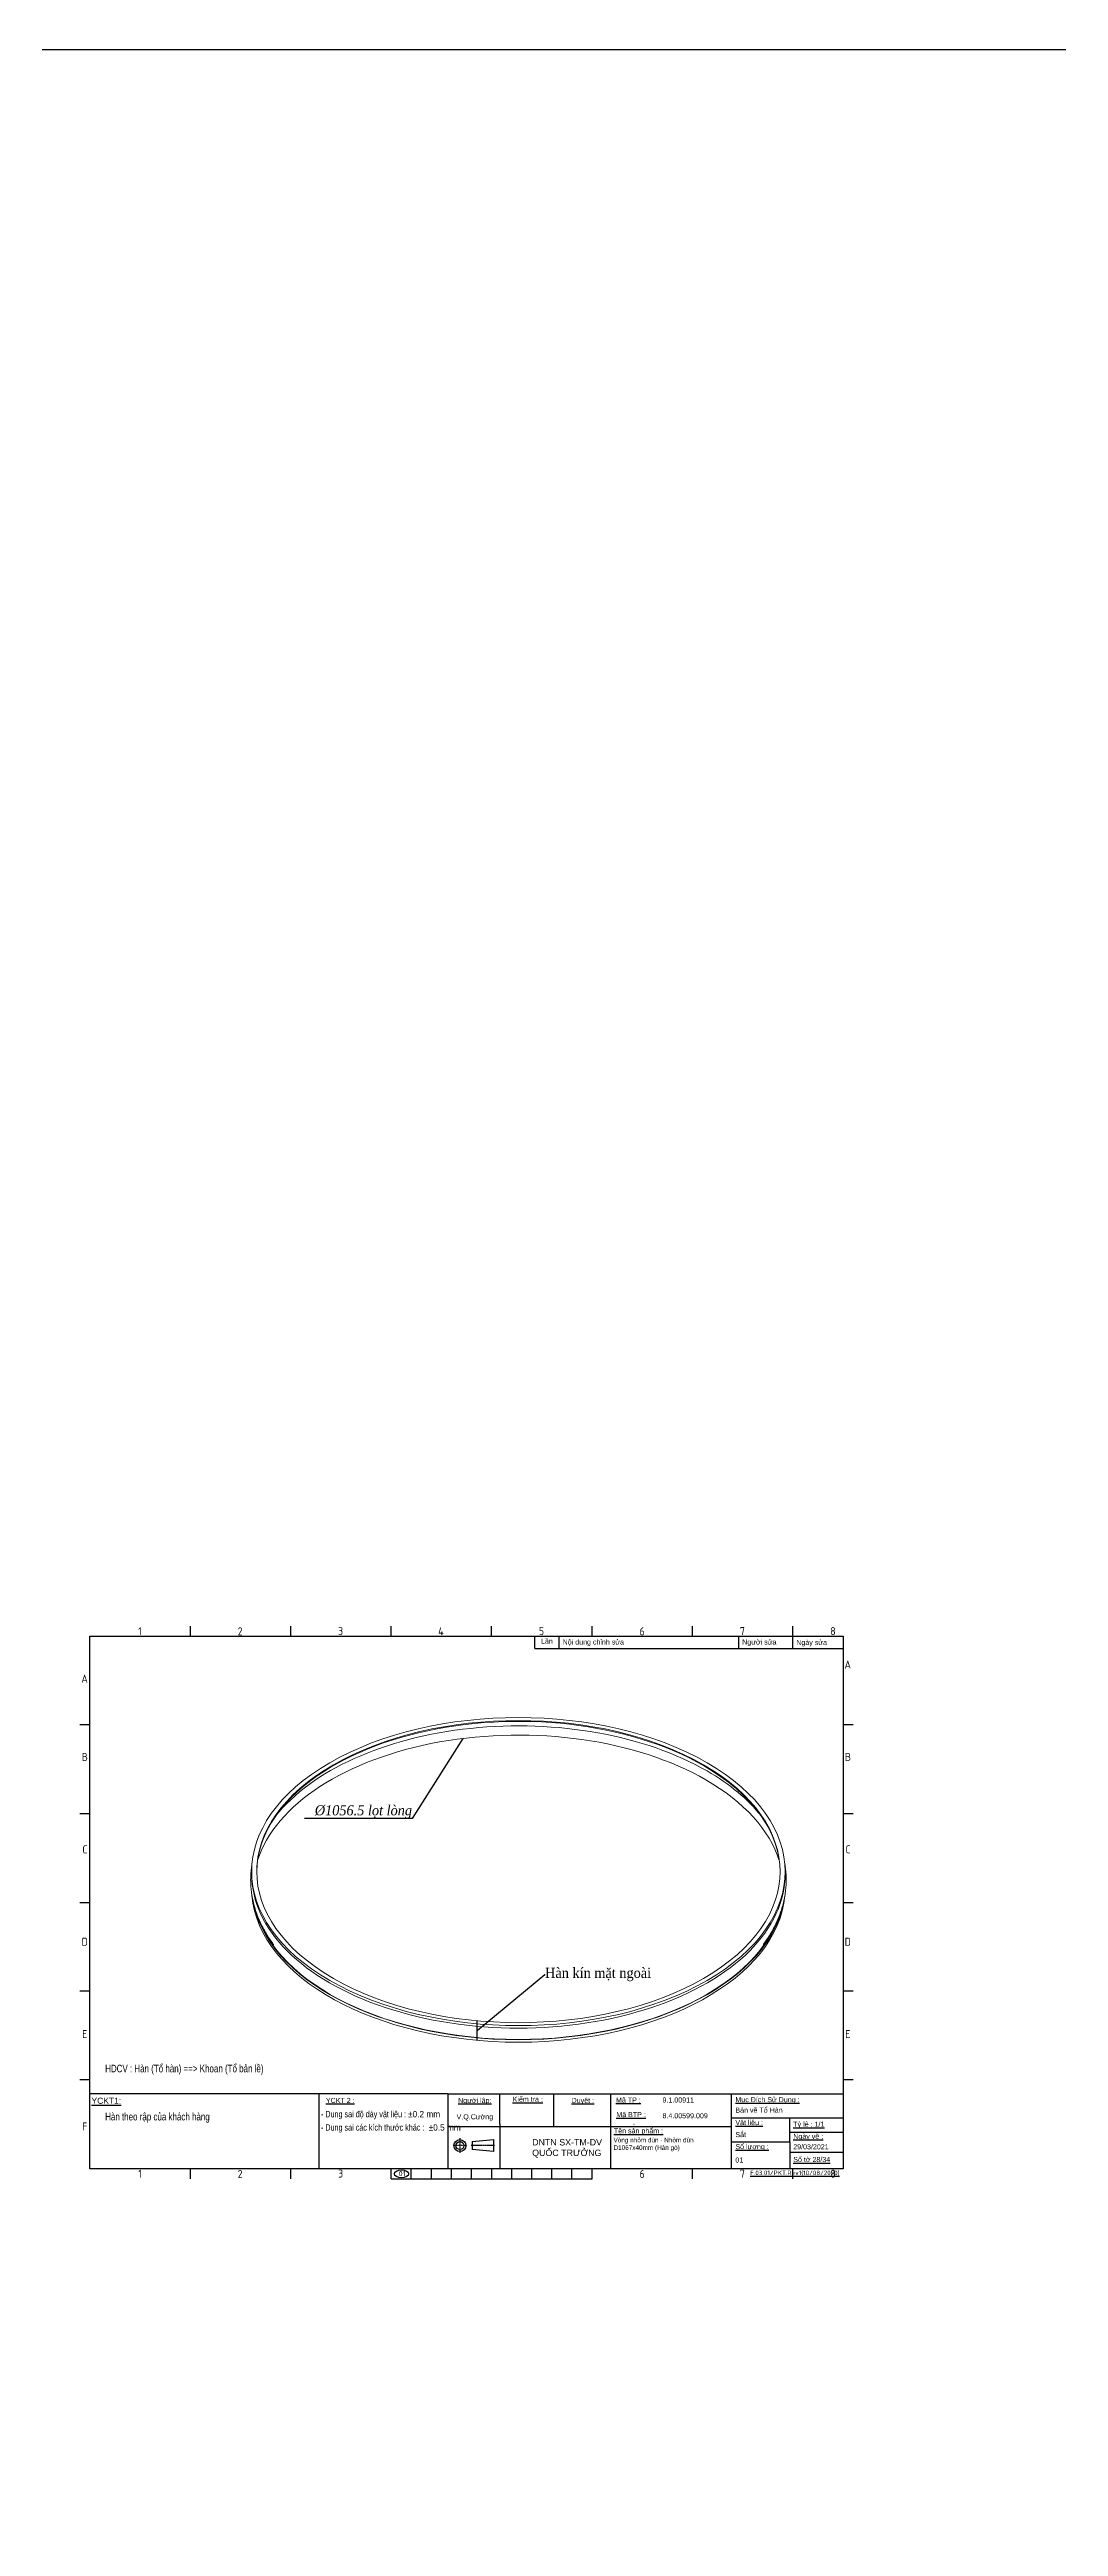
# Model space of a CAD drawing. Header units: millimetres. Extents: x -205945 to -46279, y 28253 to 108078.
# Drawn here: x -88044 to -86055, y 42130 to 47014 of the extents above; entities that cross this region are included whole.
import ezdxf
from ezdxf import colors
from ezdxf.entities.mleader import LeaderData, LeaderLine
from ezdxf.math import Vec2, Vec3

# ---------------------------------------------------------------- set-up
doc = ezdxf.new("R2010")
doc.units = ezdxf.units.MM
for name, pattern in [('CENTER', [2, 1.25, -0.25, 0.25, -0.25]), ('CENTERX2', [4, 2.5, -0.5, 0.5, -0.5]), ('CONTPVMNIL', [0])]:
    doc.linetypes.add(name, pattern=pattern)
doc.layers.get('0').update_dxf_attribs({"linetype": 'CONTPVMNIL'})
for name, color, linetype in [('CENTER', 1, 'CENTERX2'), ('FRAME050', 6, 'Continuous'), ('MAIN', 7, 'Continuous')]:
    doc.layers.add(name, color=color, linetype=linetype)
doc.styles.add('ISOCP', font='isocp')
doc.styles.add('SLDTEXTSTYLE1', font='timesi.ttf', dxfattribs={"width": 0.933})
doc.styles.add('SLDTEXTSTYLE3', font='TXT', dxfattribs={"width": 0.65, "bigfont": 'bigfont'})
doc.styles.get("Standard").update_dxf_attribs({"font": 'isocp.shx'})
doc.styles.add('style1', font='arial.ttf', dxfattribs={"width": 0.75})

# ---------------------------------------------------------------- blocks, each defined once
blk = doc.blocks.new('1233123')
at = {"color": 0, "linetype": 'Continuous', "lineweight": 0, "extrusion": (5.55112e-17, 0.816497, 0.57735)}
for p, q in [((-95702.2, 43919), (-95702.2, 43914.1)), ((-94650.2, 43919), (-94650.2, 43914.1))]:
    blk.add_line(p, q, dxfattribs=at)
at = {"color": 0, "linetype": 'Continuous', "lineweight": 0, "extrusion": (-8.71792e-18, -5.55112e-17, -1)}
blk.add_ellipse((-95176.2, 43919), major_axis=(526, 0), ratio=0.57735, start_param=-0.785398, end_param=5.497787, dxfattribs=at)
at = {"color": 0, "linetype": 'Continuous', "lineweight": 0, "extrusion": (-6.33223e-17, 5.55112e-17, -1)}
blk.add_ellipse((-95176.2, 43919), major_axis=(516, 0), ratio=0.57735, start_param=-0.785398, end_param=5.497787, dxfattribs=at)
at = {"color": 0, "linetype": 'Continuous', "lineweight": 0, "extrusion": (-5.93472e-17, -1.11022e-16, -1)}
blk.add_ellipse((-95176.2, 43917.3), major_axis=(-516, 0), ratio=0.57735, start_param=0.002741, end_param=2.356194, dxfattribs=at)
at = {"color": 0, "linetype": 'Continuous', "lineweight": 0, "extrusion": (-2.41367e-17, -1.11022e-16, -1)}
blk.add_ellipse((-95176.2, 43886.3), major_axis=(-523, 0), ratio=0.57735, start_param=0.181759, end_param=2.356194, dxfattribs=at)
at = {"color": 0, "linetype": 'Continuous', "lineweight": 0, "extrusion": (-1.92686e-16, -1.11022e-16, -1)}
blk.add_ellipse((-95176.2, 43902.7), major_axis=(526, 0), ratio=0.57735, start_param=-2.716135, end_param=-0.785398, dxfattribs=at)
at = {"color": 0, "linetype": 'Continuous', "lineweight": 0, "extrusion": (6.38779e-17, 5.55112e-17, -1)}
blk.add_ellipse((-95176.2, 43917.3), major_axis=(516, 0), ratio=0.57735, start_param=-0.785398, end_param=-0.002741, dxfattribs=at)
at = {"color": 0, "linetype": 'Continuous', "lineweight": 0, "extrusion": (-1.35337e-16, 5.55112e-17, -1)}
blk.add_ellipse((-95176.2, 43902.7), major_axis=(526, 0), ratio=0.57735, start_param=-0.785398, end_param=-0.425458, dxfattribs=at)
at = {"color": 0, "linetype": 'Continuous', "lineweight": 0, "extrusion": (-3.98239e-17, -5.55112e-17, -1)}
blk.add_ellipse((-95176.2, 43886.3), major_axis=(523, 0), ratio=0.57735, start_param=-0.785398, end_param=-0.181759, dxfattribs=at)
at = {"color": 0, "linetype": 'Continuous', "lineweight": 0, "extrusion": (-2.63754e-17, -1.66533e-16, -1)}
blk.add_ellipse((-95176.2, 43902.7), major_axis=(-528, 0), ratio=0.57735, start_param=-0.024089, end_param=0.024089, dxfattribs=at)
at = {"color": 0, "linetype": 'Continuous', "lineweight": 0, "extrusion": (-3.56249e-17, -2.22045e-16, -1)}
blk.add_ellipse((-95176.2, 43914.1), major_axis=(526, 0), ratio=0.57735, start_param=0, end_param=3.141593, dxfattribs=at)
at = {"color": 0, "linetype": 'Continuous', "lineweight": 0, "extrusion": (-7.89729e-17, -5.18833e-33, -1)}
blk.add_ellipse((-95176.2, 43902.7), major_axis=(528, 0), ratio=0.57735, start_param=-0.024089, end_param=0.024089, dxfattribs=at)
at = {"color": 0, "linetype": 'Continuous', "lineweight": 0, "extrusion": (-8.76257e-17, -5.7568e-33, -1)}
blk.add_ellipse((-95176.2, 43886.3), major_axis=(526, 0), ratio=0.57735, start_param=0.048151, end_param=3.093441, dxfattribs=at)
at = {"color": 0, "linetype": 'Continuous', "lineweight": 0, "extrusion": (-8.37263e-17, -1.66533e-16, -1)}
blk.add_ellipse((-95176.2, 43891.2), major_axis=(526, 0), ratio=0.57735, start_param=0.094455, end_param=3.047138, dxfattribs=at)
at = {"color": 0, "linetype": 'Continuous', "lineweight": 0, "extrusion": (-7.97674e-17, -1.11022e-16, -1)}
blk.add_ellipse((-95176.2, 43891.2), major_axis=(525, 0), ratio=0.57735, start_param=0.166792, end_param=2.974801, dxfattribs=at)
at = {"color": 0, "linetype": 'Continuous', "lineweight": 0}
for points, knots in [([(-95704.1, 43910), (-95704, 43912.1), (-95703.9, 43914.2), (-95703.4, 43920.4), (-95703, 43924.5), (-95702.2, 43930.3), (-95701.9, 43931.9), (-95701.6, 43933.6)], [0, 0, 0, 0, 10.000535, 10.000535, 29.680213, 29.680213, 37.707064, 37.707064, 37.707064, 37.707064]), ([(-94650.8, 43933.6), (-94650.4, 43931.1), (-94650, 43928.6), (-94649.2, 43921.9), (-94648.8, 43917.7), (-94648.5, 43912.4), (-94648.4, 43911.2), (-94648.4, 43910)], [476.235586, 476.235586, 476.235586, 476.235586, 488.41631, 488.41631, 508.283057, 508.283057, 513.942314, 513.942314, 513.942314, 513.942314]), ([(-95658.8, 43775), (-95658.8, 43775), (-95658.8, 43775), (-95658.8, 43775), (-95658.8, 43775), (-95658.8, 43775), (-95658.8, 43775), (-95658.8, 43775), (-95658.8, 43775), (-95658.8, 43775), (-95658.8, 43775), (-95658.8, 43775), (-95658.8, 43775), (-95658.8, 43775), (-95658.8, 43775), (-95658.8, 43775), (-95658.8, 43775), (-95658.9, 43775), (-95658.9, 43775), (-95658.9, 43775), (-95658.9, 43775), (-95658.9, 43775.1), (-95658.9, 43775.1), (-95659, 43775.2), (-95659.1, 43775.3), (-95659.3, 43775.7), (-95659.5, 43775.9), (-95660.2, 43776.9), (-95660.8, 43777.6), (-95662.6, 43780.1), (-95663.9, 43782), (-95667.6, 43787.3), (-95669.9, 43790.9), (-95674.5, 43798.4), (-95676.7, 43802.3), (-95681, 43810.1), (-95683, 43814.1), (-95686.7, 43822), (-95688.4, 43826.1), (-95691.6, 43834.1), (-95693.1, 43838.2), (-95695.7, 43846.3), (-95696.9, 43850.4), (-95699.1, 43858.6), (-95700, 43862.7), (-95701.6, 43871), (-95702.2, 43875.1), (-95703.3, 43883.4), (-95703.6, 43887.6), (-95704, 43892.9), (-95704, 43894.1), (-95704.1, 43895.3)], [311.941518, 311.941518, 311.941518, 311.941518, 311.946159, 311.946159, 311.953733, 311.953733, 311.957995, 311.957995, 311.963685, 311.963685, 311.968411, 311.968411, 311.973879, 311.973879, 311.981667, 311.981667, 311.994492, 311.994492, 312.018844, 312.018844, 312.072696, 312.072696, 312.214838, 312.214838, 312.640933, 312.640933, 313.918482, 313.918482, 317.750251, 317.750251, 327.737006, 327.737006, 346.686207, 346.686207, 367.13536, 367.13536, 387.537011, 387.537011, 407.879458, 407.879458, 428.15108, 428.15108, 448.339428, 448.339428, 468.431809, 468.431809, 488.416256, 488.416256, 508.283004, 508.283004, 513.942314, 513.942314, 513.942314, 513.942314]), ([(-94648.4, 43895.3), (-94648.5, 43893.2), (-94648.6, 43891.1), (-94649.1, 43884.9), (-94649.5, 43880.8), (-94650.6, 43872.6), (-94651.3, 43868.5), (-94653, 43860.3), (-94654, 43856.3), (-94656.2, 43848.2), (-94657.4, 43844.1), (-94660.1, 43836.1), (-94661.6, 43832.1), (-94664.9, 43824.1), (-94666.6, 43820.1), (-94670.4, 43812.2), (-94672.4, 43808.3), (-94676.7, 43800.5), (-94679, 43796.6), (-94683.8, 43788.9), (-94686.4, 43785.1), (-94690.4, 43779.4), (-94691.7, 43777.6), (-94693.2, 43775.5), (-94693.3, 43775.4), (-94693.4, 43775.2), (-94693.5, 43775.1), (-94693.6, 43775), (-94693.6, 43775), (-94693.6, 43775), (-94693.6, 43775), (-94693.6, 43775), (-94693.6, 43775), (-94693.6, 43775), (-94693.6, 43775), (-94693.6, 43775), (-94693.6, 43775), (-94693.6, 43775), (-94693.6, 43775), (-94693.6, 43775), (-94693.6, 43775), (-94693.6, 43775), (-94693.6, 43775), (-94693.6, 43775), (-94693.6, 43775), (-94693.6, 43775)], [0, 0, 0, 0, 10.000535, 10.000535, 29.680213, 29.680213, 49.450142, 49.450142, 69.341224, 69.341224, 89.34704, 89.34704, 109.457595, 109.457595, 129.661049, 129.661049, 149.945021, 149.945021, 170.297434, 170.297434, 190.707044, 190.707044, 200.934671, 200.934671, 201.476746, 201.476746, 201.883789, 201.883789, 201.922412, 201.922412, 201.953786, 201.953786, 201.969593, 201.969593, 201.973514, 201.973514, 201.977446, 201.977446, 201.981387, 201.981387, 201.985325, 201.985325, 201.993278, 201.993278, 201.999514, 201.999514, 201.999514, 201.999514])]:
    blk.add_open_spline(points, degree=3, knots=knots, dxfattribs=at)
blk = doc.blocks.new('ẢERHAEEH')
at = {"layer": 'FRAME050'}
for p, q in [((-261.36, 213.96), (-261.36, 217.92)), ((-221.76, 213.96), (-221.76, 217.92)), ((-182.16, 213.96), (-182.16, 217.92)), ((-142.56, 213.96), (-142.56, 217.92)), ((-102.96, 213.96), (-102.96, 217.92)), ((-63.36, 213.96), (-63.36, 217.92)), ((-23.76, 213.96), (-23.76, 217.92)), ((-300.96, 178.96), (-304.92, 178.96)), ((0, 178.96), (-3.96, 178.96)), ((-300.96, 143.96), (-304.92, 143.96)), ((0, 143.96), (-3.96, 143.96)), ((-304.92, 108.96), (-300.96, 108.96)), ((-3.96, 108.96), (0, 108.96)), ((-300.96, 73.96), (-304.92, 73.96)), ((0, 73.96), (-3.96, 73.96)), ((-300.96, 38.96), (-304.92, 38.96)), ((0, 38.96), (-3.96, 38.96)), ((-261.36, 0), (-261.36, 3.96)), ((-221.76, 0), (-221.76, 3.96)), ((-182.16, 0), (-182.16, 3.96)), ((-182.16, 0), (-102.96, 0)), ((-174.24, 0), (-174.24, 3.96)), ((-166.32, 0), (-166.32, 3.96)), ((-158.4, 0), (-158.4, 3.96)), ((-150.48, 0), (-150.48, 3.96)), ((-142.56, 3.96), (-142.56, 0)), ((-134.64, 0), (-134.64, 3.96)), ((-126.72, 0), (-126.72, 3.96)), ((-118.8, 0), (-118.8, 3.96)), ((-110.88, 0), (-110.88, 3.96)), ((-102.96, 0), (-102.96, 3.96)), ((-63.36, 0), (-63.36, 3.96)), ((-23.76, 0), (-23.76, 3.96))]:
    blk.add_line(p, q, dxfattribs=at)
at = {"layer": 'MAIN', "color": 7, "linetype": 'Continuous'}
blk.add_lwpolyline([(-300.96, 213.96), (-3.96, 213.96), (-3.96, 3.96), (-300.96, 3.96)], close=True, dxfattribs=at)
at = {"layer": 'FRAME050', "style": 'ISOCP'}
for s, p in [('1', (-281.95, 214.36)), ('2', (-242.72, 214.28)), ('3', (-203.13, 214.42)), ('4', (-163.63, 214.36)), ('5', (-123.93, 214.42)), ('6', (-84.25, 214.28)), ('7', (-44.67, 214.36)), ('8', (-9.03, 214.36)), ('A', (-304.37, 195.59)), ('A', (-3.41, 201.17)), ('B', (-304.21, 164.74)), ('B', (-3.25, 164.74)), ('C', (-303.97, 128.3)), ('C', (-3.01, 128.3)), ('D', (-304.3, 91.87)), ('D', (-3.34, 91.87)), ('E', (-304.05, 55.44)), ('E', (-3.09, 55.44)), ('F', (-304.05, 19.01)), ('1', (-281.95, 0.4)), ('2', (-242.72, 0.32)), ('3', (-203.13, 0.46)), ('6', (-84.25, 0.32)), ('7', (-44.67, 0.4)), ('8', (-9.03, 0.4))]:
    blk.add_text(s, height=3.17, dxfattribs=at).set_placement(p)

msp = doc.modelspace()

# ---------------------------------------------------------------- linework, layer by layer
at = {"ltscale": 30}
msp.add_line((-87201.299, 43127.262, 0), (-87201.299, 43088.756, 0), dxfattribs=at)
for p, q in [((-87258.144, 42983.556, 0), (-87964.32, 42983.556, 0)), ((-87513.381, 42983.556, 0), (-87513.381, 42835.592, 0)), ((-87050.618, 42983.556, 0), (-87050.618, 42919.043, 0)), ((-86699.675, 42935.794, 0), (-86699.675, 42983.556, 0)), ((-87258.144, 42919.043, 0), (-86937.364, 42919.043, 0)), ((-87156.167, 42923.145, 0), (-87156.167, 42835.592, 0)), ((-86891.801, 42923.145, 0), (-86891.16, 42923.145, 0)), ((-86584.474, 42907.658, 0), (-86479.32, 42907.658, 0)), ((-86584.474, 42868.443, 0), (-86479.32, 42868.443, 0))]:
    msp.add_line(p, q)
at = {"ltscale": 3}
msp.add_line((-86937.364, 42919.043, 0), (-86699.675, 42919.043, 0), dxfattribs=at)
at = {"linetype": 'ByBlock'}
msp.add_line((-86584.474, 42888.392, 0), (-86584.474, 42835.592, 0), dxfattribs=at)
at = {"ltscale": 30}
msp.add_lwpolyline([(-135875.365, 47014.308), (-66788.624, 47014.308), (-66788.624, 28252.757), (-135875.365, 28252.757)], close=True, dxfattribs=at)
at = {"color": 1}
msp.add_ellipse((-87350.056, 42825.462, 0), major_axis=(-14.053, 0), ratio=0.55171628, dxfattribs=at)
at = {"layer": 'CENTER', "color": 1, "linetype": 'CENTER', "ltscale": 0.05}
for p, q in [((-87234.89, 42895.487, 0), (-87234.89, 42866.965, 0)), ((-87220.629, 42881.226, 0), (-87249.151, 42881.226, 0))]:
    msp.add_line(p, q, dxfattribs=at)
at = {"layer": 'CENTER'}
msp.add_line((-87166.522, 42881.226, 0), (-87212.738, 42881.226, 0), dxfattribs=at)
at = {"layer": 'MAIN'}
for p, q in [((-87087.13, 43861.592, 0), (-87087.13, 43885.592, 0)), ((-87087.13, 43861.592, 0), (-86479.32, 43861.592, 0)), ((-87039.13, 43861.592, 0), (-87039.13, 43885.592, 0)), ((-86684.992, 43861.592, 0), (-86684.992, 43885.592, 0)), ((-86578.32, 43861.592, 0), (-86578.32, 43885.592, 0)), ((-87258.144, 42983.556, 0), (-86479.32, 42983.556, 0)), ((-87258.144, 42919.043, 0), (-87258.144, 42983.556, 0)), ((-87156.167, 42923.145, 0), (-87156.167, 42983.556, 0)), ((-86937.364, 42935.794, 0), (-86937.364, 42983.556, 0)), ((-86937.364, 42888.392, 0), (-86937.364, 42935.794, 0)), ((-86699.675, 42935.794, 0), (-86479.32, 42935.794, 0)), ((-86699.675, 42888.392, 0), (-86699.675, 42935.794, 0)), ((-86584.474, 42888.392, 0), (-86584.474, 42935.794, 0)), ((-87258.144, 42835.592, 0), (-87258.144, 42919.043, 0)), ((-87210.916, 42889.067, 0), (-87168.776, 42892.987, 0)), ((-87210.916, 42889.067, 0), (-87210.916, 42873.385, 0)), ((-87168.776, 42892.987, 0), (-87168.776, 42869.465, 0)), ((-86937.364, 42835.592, 0), (-86937.364, 42888.392, 0)), ((-86699.675, 42888.392, 0), (-86584.474, 42888.392, 0)), ((-86699.675, 42835.592, 0), (-86699.675, 42888.392, 0)), ((-86578.721, 42888.392, 0), (-86578.512, 42888.392, 0)), ((-87168.776, 42869.465, 0), (-87210.916, 42873.385, 0))]:
    msp.add_line(p, q, dxfattribs=at)
for radius in [11.761, 7.841]:
    msp.add_circle((-87234.89, 42881.226, 0), radius, dxfattribs=at)

# ---------------------------------------------------------------- block references
at = {"xscale": 5, "yscale": 5, "zscale": 5}
msp.add_blockref('ẢERHAEEH', (-86459.52, 42815.792, 0), dxfattribs=at)
msp.add_blockref('1233123', (8056.696, -497.562, 0))

# ---------------------------------------------------------------- texts
at = {"attachment_point": 1}
for s, insert, char_height, width in [('{\\fArial|b0|i0|c0|p34;Lần}', (-87075.047, 43880.858, 0), 10, 24.50884), ('{\\fArial|b0|i0|c0|p34;\\LYCKT1:}', (-87961.368, 42975.576, 0), 12, 28.97216), ('{\\fArial|b0|i0|c0|p34;29/03/2021}', (-86577.67, 42883.865, 0), 10, 11.98235), ('{\\LF.03.01/PKT.Rev1(10/08/2020)}', (-86662.481, 42831.863, 0), 9, 28.97216)]:
    msp.add_mtext(s, dxfattribs=dict(at, insert=insert, char_height=char_height, width=width))
at = {"color": 0, "attachment_point": 1, "style": 'SLDTEXTSTYLE3'}
for s, insert, char_height, width in [('{\\fArial|b0|i0|c0|p34;\\W1;\\C256;Nội dung chỉnh sửa}', (-87032.431, 43879.205, 0), 10, 183.25343), ('{\\fArial|b0|i0|c0|p34;\\W1;\\C256;Người sửa}', (-86678.292, 43879.205, 0), 10, 183.25343), ('{\\fArial|b0|i0|c0|p34;\\W1;\\C256;Ngày sửa}', (-86571.621, 43878.338, 0), 10, 183.25343), ('{\\fArial|b0|i0|c0|p34; - Dung sai độ dày vật liệu : \\W0.933;%%P0.2 mm}', (-87512.834, 42949.482, 0), 12.5, 402.93533), ('{\\fArial|b0|i0|c0|p34;\\W1;\\L\\C256;YCKT 2 :}', (-87499.15, 42975.221, 0), 10, 69.4708), ('{\\fArial|b0|i0|c0|p34;\\W1;\\C256;V.Q.Cường}', (-87241.458, 42942.964, 0), 10, 69.4708), ('{\\fArial|b0|i0|c0|p34;\\W1;\\L\\C256;Người lập:}', (-87238.561, 42975.221, 0), 10, 69.4708), ('{\\fArial|b0|i0|c0|p34;\\W1;\\L\\C256;Kiểm tra :}', (-87130.933, 42977.642, 0), 10, 69.4708), ('{\\fArial|b0|i0|c0|p34;\\W1;\\L\\C256;Duyệt :}', (-87014.697, 42975.221, 0), 10, 69.4708), ('{\\fArial|b0|i0|c0|p34;\\W1;\\L\\C256;Mã TP :}', (-86927.127, 42975.936, 0), 10, 69.4708), ('{\\fArial|b0|i0|c0|p34;\\W1;\\L\\C256;Mã BTP :}', (-86926.485, 42947.309, 0), 10, 69.4708), ('{\\fArial|b0|i0|c0|p34;\\W1;\\C256;8.4.00599.009}', (-86835.483, 42945.006, 0), 10, 69.4708), ('{\\fArial|b0|i0|c0|p34;\\W1;\\C256;9.1.00911}', (-86835.483, 42976.082, 0), 10, 69.4708), ('{\\fArial|b0|i0|c0|p34;\\W1;\\L\\C256;Mục Đích Sử Dụng :}', (-86691.706, 42976.846, 0), 10, 132.60042), ('{\\fArial|b0|i0|c0|p34;\\W1;\\L\\C256;Vật liệu :}', (-86691.706, 42931.533, 0), 10, 69.4708), ('{\\fArial|b0|i0|c0|p34;\\W1;\\C256;Bản vẽ Tổ Hàn }', (-86691.706, 42956.08, 0), 10, 132.60042), ('{\\fArial|b0|i0|c0|p34; - Dung sai các kích thước khác : \\W0.933; %%P0.5 mm}', (-87512.834, 42923.215, 0), 12.5, 402.93533), ('{\\fArial|b0|i0|c0|p34;\\W1;\\C256;DNTN SX-TM-DV QUỐC TRƯỞNG}', (-87092.435, 42893.946, 0), 12.5, 186.26577), ('{\\fArial|b0|i0|c0|p34;\\W1;\\C256;Vòng nhôm đùn - Nhôm đùn D1067x40mm (Hàn gò)}', (-86932.015, 42896.62, 0), 9, 235.12179), ('{\\fArial|b0|i0|c0|p34;\\W1;\\L\\C256;Tên sản phẩm :}', (-86931.311, 42915.279, 0), 10, 101.78068), ('{\\fArial|b0|i0|c0|p34;\\W1;\\L\\C256;Số lượng :}', (-86691.706, 42884.131, 0), 10, 69.4708), ('{\\fArial|b0|i0|c0|p34;\\W1;\\C256;Sắt }', (-86691.706, 42907.832, 0), 10, 69.4708), ('{\\fArial|b0|i0|c0|p34;\\W1;\\L\\C256;Tỷ lệ : 1/1}', (-86577.584, 42928.273, 0), 10, 69.4708), ('{\\fArial|b0|i0|c0|p34;\\W1;\\L\\C256;Ngày vẽ :}', (-86577.584, 42904.484, 0), 10, 69.4708), ('{\\fArial|b0|i0|c0|p34;\\W1;\\C256;01}', (-86691.706, 42857.731, 0), 10, 69.4708), ('{\\fArial|b0|i0|c0|p34;\\W1;\\L\\C256;Số tờ 28/34}', (-86577.584, 42858.749, 0), 10, 81.71839)]:
    msp.add_mtext(s, dxfattribs=dict(at, insert=insert, char_height=char_height, width=width))
at = {"ltscale": 30, "char_height": 15, "width": 329.01361, "attachment_point": 1, "style": 'style1'}
for s, insert in [('HDCV : Hàn (Tổ hàn) ==> Khoan (Tổ bản lề)', (-87934.412, 43040.652, 0)), ('Hàn theo rập của khách hàng', (-87934.412, 42945.771, 0))]:
    msp.add_mtext(s, dxfattribs=dict(at, insert=insert))
at = {"color": 7, "insert": (-87355.537, 42830.933, 0), "char_height": 10, "width": 24.50884, "attachment_point": 1}
msp.add_mtext('01', dxfattribs=at)

# ---------------------------------------------------------------- leaders
at = {"ltscale": 30}
ml = msp.add_multileader_mtext('Standard', dxfattribs=at)
ml.set_content('%%C1056.5 lọt lòng   ', color=256, style='SLDTEXTSTYLE1')
ml.set_leader_properties()
ml.build(insert=Vec2(0, 0))
ml.multileader.update_dxf_attribs({"text_right_attachment_type": 6, "dogleg_length": 0.36, "arrow_head_size": 0.18})
ctx = ml.context
ctx.base_point, ctx.char_height, ctx.arrow_head_size, ctx.landing_gap_size, ctx.plane_origin = Vec3(-87516.536, 43539.236, 0), 20, 0.18, 0.09, Vec3(-87229.123, 43684.019, 0)
ctx.right_attachment, ctx.text_align_type = 6, 2
notes = []
notes.append((ctx, [(0, (1, 1, 0), (-87328.872, 43526.05, 0), (-1, 0), 0.36, [(0, [(-87229.123, 43684.019, 0)], 0, [])])]))
ctx.mtext.insert, ctx.mtext.alignment, ctx.mtext.flow_direction = Vec3(-87329.322, 43552.423, 0), 3, 5
ml = msp.add_multileader_mtext('Standard', dxfattribs=at)
ml.set_content('{\\fTimes New Roman|b0|i0|c0|p18;Hàn kín mặt ngoài}', color=256, style='SLDTEXTSTYLE1')
ml.set_leader_properties()
ml.build(insert=Vec2(0, 0))
ml.multileader.update_dxf_attribs({"text_right_attachment_type": 6, "dogleg_length": 0.36, "arrow_head_size": 0.18})
ctx = ml.context
ctx.base_point, ctx.char_height, ctx.arrow_head_size, ctx.landing_gap_size, ctx.plane_origin = Vec3(-87066.968, 43218.661, 0), 20, 0.18, 0.09, Vec3(-87201.299, 43088.756, 0)
ctx.right_attachment = 6
notes.append((ctx, [(1, (1, 1, 0), (-87067.328, 43218.661, 0), (1, 0), 0.36, [(0, [(-87201.299, 43108.009, 0)], 0, [])])]))
ctx.mtext.insert, ctx.mtext.flow_direction = Vec3(-87066.878, 43231.847, 0), 5
for ctx, leaders in notes:
    for number, flags, end, landing, length, lines in leaders:
        leader = LeaderData()
        leader.index, (leader.has_last_leader_line, leader.has_dogleg_vector, leader.attachment_direction) = number, flags
        leader.last_leader_point, leader.dogleg_vector, leader.dogleg_length = Vec3(end), Vec3(landing), length
        for number, points, colour, breaks in lines:
            line = LeaderLine()
            line.index, line.vertices, line.color, line.breaks = number, Vec3.list(points), colors.encode_raw_color(colour), breaks
            leader.lines.append(line)
        ctx.leaders.append(leader)

doc.saveas('drawing.dxf')
